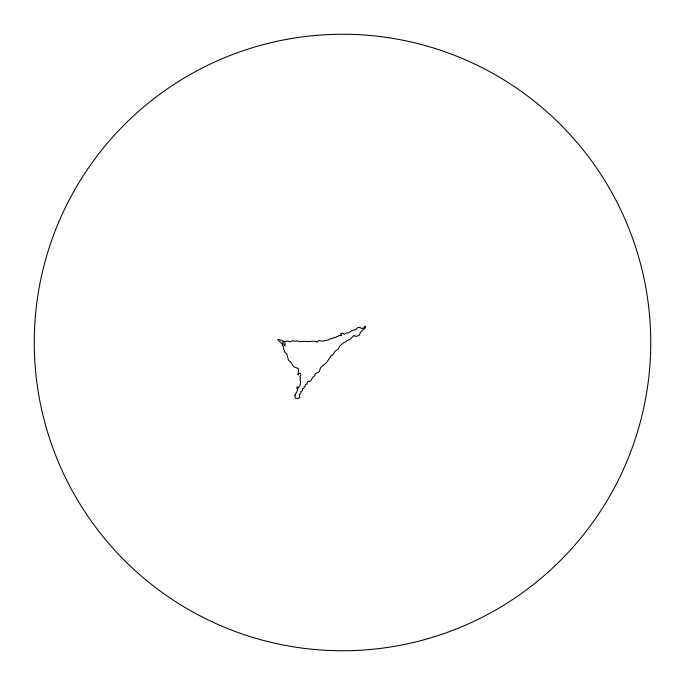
<?xml version="1.0" encoding="UTF-8"?>
<svg xmlns="http://www.w3.org/2000/svg" width="685" height="685" viewBox="0 0 685 685"><rect width="100%" height="100%" fill="white"/><g stroke="black" fill="none" stroke-linecap="round" stroke-linejoin="round"><path stroke-width="1.03" d="M294.978 395.151L295.269 398.173L297.966 398.567L299.842 397.574L299.448 394.894L300.989 392.651L300.869 391.443L302.333 390.844L302.445 388.566L303.772 388.395L304.363 386.511L305.356 386.143L305.364 384.234L307.145 384.216L307.017 382.881L307.873 381.639L308.687 381.185L309.551 381.596L310.784 380.723L312.848 377.229L314.535 375.902L315.34 373.856L319.227 371.698L320.597 367.665L326.377 362.716L331.583 355.198L332.61 355.232L334.785 351.533L338.09 349.273L339.734 346.096L343.998 342.431L345.856 341.789L346.713 340.556L349.496 339.743L354.034 335.444L355.703 336.429L358.889 335.564L361.235 331.197L365.516 327.764L365.602 326.291L364.857 326.265L363.692 328.124L361.183 328.406L359.865 327.293L357.853 327.524L355.284 329.905L352.236 330.316L348.716 332.824L346.499 333.047L344.221 334.4L343.356 333.458L341.421 333.133L340.513 334.152L341.678 334.879L341.318 335.556L338.595 335.496L338.227 336.489L336.481 336.575L335.933 337.448L334.237 337.422L332.293 338.518L330.966 338.313L329.014 339.769L322.078 341.216L318.773 340.402L317.146 342.329L316.17 341.472L313.413 341.216L307.257 341.592C303.96 340.633 300.398 342.783 297.221 340.702L296.125 341.327L292.238 340.89L289.858 341.824L288.034 341.113L282.837 341.841L282.837 343.296L285.131 345.993L284.84 341.806L279.771 339.657L277.553 339.46L282.545 344.384L282.134 345.12L283.427 346.55L283.641 349.333L284.78 350.96L284.198 351.636L286.801 353.999L288.376 360.027L291.416 363.05L293.565 366.663L297.924 368.325L298.557 369.164L298.018 375.063L299.139 373.334L300.638 373.334L300.638 375.56L299.902 376.664L300.467 378.094L299.953 379.67L300.715 381.648L300.056 385.595L297.924 388.284L297.153 386.674L296.879 388.421L297.778 389.928L294.978 395.151M124.533 560.467A308.25 308.25 0 0 0 640.244 422.277A308.25 308.25 0 0 0 262.723 44.756A308.25 308.25 0 0 0 124.533 560.467"/></g></svg>
